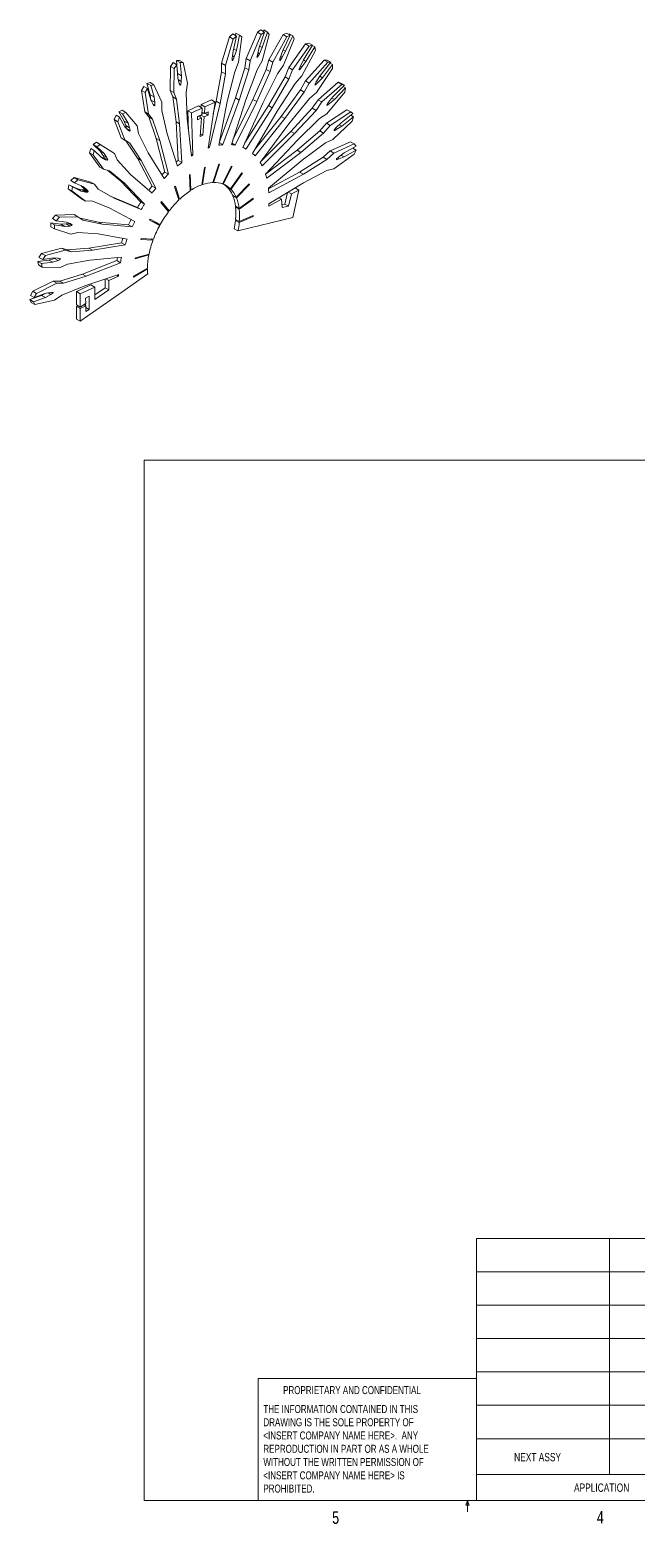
# Model space of a CAD drawing. Header units: inches. Extents: x -0.5 to 11.9, y 0.2 to 11.4.
# Drawn here: x -0.53 to 4.03, y 0.22 to 11.42 of the extents above; entities that cross this region are included whole.
import ezdxf

# ---------------------------------------------------------------- set-up
doc = ezdxf.new("R2010")
doc.units = ezdxf.units.IN
doc.header["$MEASUREMENT"] = 0
doc.styles.add('SLDTEXTSTYLE0', font='TXT', dxfattribs={"width": 0.75})

# ---------------------------------------------------------------- blocks, each defined once
blk = doc.blocks.new('SW_NOTE_2')
at = {"color": 0, "linetype": 'Continuous', "lineweight": 0, "char_height": 0.06, "attachment_point": 1, "style": 'SLDTEXTSTYLE0'}
for s, insert in [('THE INFORMATION CONTAINED IN THIS', (0, 0.077)), ('DRAWING IS THE SOLE PROPERTY OF', (0, -0.022)), ('<INSERT COMPANY NAME HERE>.  ANY', (0, -0.121)), ('REPRODUCTION IN PART OR AS A WHOLE', (0, -0.221)), ('WITHOUT THE WRITTEN PERMISSION OF', (0, -0.32)), ('<INSERT COMPANY NAME HERE> IS', (0, -0.42)), ('PROHIBITED.', (0, -0.519))]:
    blk.add_mtext(s, dxfattribs=dict(at, insert=insert))

msp = doc.modelspace()

# ---------------------------------------------------------------- linework, layer by layer
at = {"color": 7, "linetype": 'Continuous', "lineweight": 15}
for p, q in [((0.969, 11.364), (0.91, 11.166)), ((0.997, 11.348), (0.938, 11.15)), ((0.993, 11.386), (0.969, 11.364)), ((0.997, 11.348), (0.969, 11.364)), ((1.021, 11.37), (0.993, 11.386)), ((0.996, 11.256), (1.021, 11.37)), ((1.021, 11.37), (0.997, 11.348)), ((1.017, 11.392), (1.013, 11.375)), ((1.045, 11.376), (1.017, 11.392)), ((1.045, 11.376), (1.021, 11.262)), ((1.037, 11.174), (1.062, 11.364)), ((1.062, 11.364), (1.045, 11.376)), ((1.179, 11.399), (1.095, 11.201)), ((1.207, 11.383), (1.123, 11.185)), ((1.204, 11.416), (1.179, 11.399)), ((1.207, 11.383), (1.179, 11.399)), ((1.191, 11.284), (1.232, 11.4)), ((1.232, 11.4), (1.204, 11.416)), ((1.232, 11.4), (1.207, 11.383)), ((1.254, 11.4), (1.214, 11.284)), ((1.214, 11.185), (1.267, 11.383)), ((1.226, 11.416), (1.222, 11.406)), ((1.254, 11.4), (1.226, 11.416)), ((1.267, 11.383), (1.254, 11.4)), ((1.371, 11.381), (1.265, 11.191)), ((1.399, 11.365), (1.293, 11.175)), ((1.369, 11.263), (1.424, 11.377)), ((1.396, 11.393), (1.371, 11.381)), ((1.399, 11.365), (1.371, 11.381)), ((1.374, 11.151), (1.453, 11.349)), ((1.444, 11.371), (1.39, 11.257)), ((1.424, 11.377), (1.396, 11.393)), ((1.424, 11.377), (1.399, 11.365)), ((1.416, 11.387), (1.414, 11.383)), ((1.444, 11.371), (1.416, 11.387)), ((1.453, 11.349), (1.444, 11.371)), ((1.564, 11.317), (1.54, 11.311)), ((1.592, 11.301), (1.564, 11.317)), ((0.99, 11.204), (0.996, 11.256)), ((0.99, 11.187), (0.99, 11.204)), ((1.005, 11.214), (0.992, 11.222)), ((1.005, 11.214), (0.995, 11.188)), ((1.021, 11.262), (1, 11.274)), ((1.021, 11.262), (1.005, 11.214)), ((1.095, 11.201), (1.085, 11.133)), ((1.123, 11.185), (1.095, 11.201)), ((1.175, 11.211), (1.178, 11.23)), ((1.18, 11.211), (1.175, 11.214)), ((1.18, 11.211), (1.175, 11.211)), ((1.178, 11.23), (1.191, 11.284)), ((1.193, 11.237), (1.18, 11.211)), ((1.193, 11.237), (1.181, 11.244)), ((1.214, 11.284), (1.193, 11.237)), ((1.214, 11.284), (1.195, 11.295)), ((1.343, 11.189), (1.349, 11.208)), ((1.363, 11.212), (1.348, 11.187)), ((1.349, 11.208), (1.369, 11.263)), ((1.363, 11.212), (1.353, 11.218)), ((1.39, 11.257), (1.363, 11.212)), ((1.39, 11.257), (1.371, 11.267)), ((1.54, 11.311), (1.415, 11.134)), ((1.567, 11.294), (1.442, 11.118)), ((1.511, 11.071), (1.613, 11.263)), ((1.525, 11.192), (1.592, 11.301)), ((1.567, 11.294), (1.54, 11.311)), ((1.608, 11.289), (1.542, 11.18)), ((1.592, 11.301), (1.567, 11.294)), ((1.608, 11.289), (1.591, 11.299)), ((1.613, 11.263), (1.608, 11.289)), ((0.527, 11.142), (0.524, 10.962)), ((0.547, 11.171), (0.527, 11.142)), ((0.555, 11.126), (0.527, 11.142)), ((0.575, 11.155), (0.547, 11.171)), ((0.555, 11.126), (0.552, 10.946)), ((0.575, 11.155), (0.555, 11.126)), ((0.599, 11.172), (0.571, 11.188)), ((0.571, 11.188), (0.574, 11.155)), ((0.594, 11.188), (0.571, 11.188)), ((0.582, 11.056), (0.575, 11.155)), ((0.577, 11.131), (0.58, 11.089)), ((0.608, 11.073), (0.58, 11.089)), ((0.58, 11.089), (0.58, 11.085)), ((0.622, 11.172), (0.594, 11.188)), ((0.599, 11.172), (0.608, 11.073)), ((0.622, 11.172), (0.599, 11.172)), ((0.653, 11.016), (0.622, 11.172)), ((0.91, 11.102), (0.87, 10.881)), ((0.938, 11.15), (0.91, 11.166)), ((0.91, 11.166), (0.91, 11.102)), ((0.938, 11.086), (0.91, 11.102)), ((0.938, 11.15), (0.938, 11.086)), ((0.952, 10.879), (1.008, 11.103)), ((0.995, 11.188), (0.99, 11.191)), ((0.995, 11.188), (0.99, 11.187)), ((1.008, 11.103), (1.037, 11.174)), ((1.085, 11.133), (1.013, 10.907)), ((1.113, 11.117), (1.041, 10.89)), ((1.113, 11.117), (1.085, 11.133)), ((1.092, 10.891), (1.177, 11.117)), ((1.123, 11.185), (1.113, 11.117)), ((1.245, 11.12), (1.145, 10.895)), ((1.273, 11.104), (1.173, 10.879)), ((1.177, 11.117), (1.214, 11.185)), ((1.265, 11.191), (1.245, 11.12)), ((1.273, 11.104), (1.245, 11.12)), ((1.293, 11.175), (1.265, 11.191)), ((1.293, 11.175), (1.273, 11.104)), ((1.33, 11.087), (1.374, 11.151)), ((1.348, 11.187), (1.343, 11.189)), ((1.348, 11.187), (1.344, 11.19)), ((1.415, 11.134), (1.386, 11.064)), ((1.442, 11.118), (1.414, 11.048)), ((1.442, 11.118), (1.415, 11.134)), ((1.49, 11.12), (1.498, 11.139)), ((1.493, 11.117), (1.49, 11.12)), ((1.511, 11.139), (1.493, 11.117)), ((1.498, 11.139), (1.525, 11.192)), ((1.511, 11.139), (1.501, 11.145)), ((1.542, 11.18), (1.511, 11.139)), ((1.542, 11.18), (1.524, 11.191)), ((1.679, 11.19), (1.539, 11.034)), ((1.706, 11.174), (1.567, 11.018)), ((1.621, 10.948), (1.742, 11.128)), ((1.652, 11.076), (1.729, 11.174)), ((1.742, 11.158), (1.666, 11.058)), ((1.706, 11.174), (1.679, 11.19)), ((1.701, 11.19), (1.679, 11.19)), ((1.729, 11.174), (1.701, 11.19)), ((1.729, 11.174), (1.706, 11.174)), ((1.742, 11.158), (1.724, 11.168)), ((1.742, 11.128), (1.742, 11.158)), ((0.326, 10.993), (0.309, 10.962)), ((0.354, 10.977), (0.326, 10.993)), ((0.354, 10.977), (0.337, 10.946)), ((0.374, 11.021), (0.35, 11.015)), ((0.378, 10.999), (0.35, 11.015)), ((0.35, 11.015), (0.375, 10.93)), ((0.378, 10.891), (0.354, 10.977)), ((0.402, 11.005), (0.374, 11.021)), ((0.402, 11.005), (0.378, 10.999)), ((0.378, 10.999), (0.403, 10.914)), ((0.461, 10.874), (0.402, 11.005)), ((0.592, 11.014), (0.582, 11.056)), ((0.606, 11.03), (0.586, 11.041)), ((0.598, 11.001), (0.592, 11.014)), ((0.603, 11.004), (0.594, 11.01)), ((0.603, 11.004), (0.598, 11.001)), ((0.606, 11.03), (0.603, 11.004)), ((0.608, 11.073), (0.606, 11.03)), ((0.643, 10.947), (0.653, 11.016)), ((0.938, 11.086), (0.898, 10.865)), ((1.218, 10.866), (1.33, 11.087)), ((1.386, 11.064), (1.261, 10.849)), ((1.414, 11.048), (1.289, 10.832)), ((1.327, 10.806), (1.462, 11.014)), ((1.414, 11.048), (1.386, 11.064)), ((1.462, 11.014), (1.511, 11.071)), ((1.539, 11.034), (1.502, 10.966)), ((1.567, 11.018), (1.53, 10.949)), ((1.567, 11.018), (1.539, 11.034)), ((1.61, 11.007), (1.62, 11.026)), ((1.612, 11.003), (1.61, 11.007)), ((1.632, 11.022), (1.612, 11.003)), ((1.62, 11.026), (1.652, 11.076)), ((1.632, 11.022), (1.621, 11.028)), ((1.666, 11.058), (1.632, 11.022)), ((1.783, 11.024), (1.634, 10.893)), ((1.666, 11.058), (1.647, 11.069)), ((1.811, 11.008), (1.662, 10.877)), ((1.747, 10.917), (1.831, 11.002)), ((1.84, 10.981), (1.756, 10.894)), ((1.811, 11.008), (1.783, 11.024)), ((1.803, 11.018), (1.783, 11.024)), ((1.831, 11.002), (1.803, 11.018)), ((1.831, 11.002), (1.811, 11.008)), ((1.84, 10.981), (1.821, 10.992)), ((1.835, 10.949), (1.84, 10.981)), ((0.337, 10.946), (0.309, 10.962)), ((0.309, 10.962), (0.335, 10.801)), ((0.337, 10.946), (0.362, 10.785)), ((0.403, 10.914), (0.375, 10.93)), ((0.375, 10.93), (0.38, 10.89)), ((0.396, 10.857), (0.378, 10.891)), ((0.408, 10.874), (0.38, 10.89)), ((0.38, 10.89), (0.38, 10.887)), ((0.403, 10.914), (0.408, 10.874)), ((0.408, 10.874), (0.409, 10.851)), ((0.461, 10.811), (0.461, 10.874)), ((0.552, 10.946), (0.524, 10.962)), ((0.524, 10.962), (0.544, 10.914)), ((0.571, 10.898), (0.544, 10.914)), ((0.544, 10.914), (0.568, 10.727)), ((0.552, 10.946), (0.571, 10.898)), ((0.571, 10.898), (0.595, 10.711)), ((0.652, 10.75), (0.643, 10.947)), ((0.833, 10.891), (0.757, 10.856)), ((0.861, 10.875), (0.785, 10.84)), ((0.808, 10.531), (0.861, 10.875)), ((0.898, 10.865), (0.82, 10.535)), ((0.861, 10.875), (0.833, 10.891)), ((0.87, 10.881), (0.847, 10.786)), ((0.898, 10.865), (0.87, 10.881)), ((0.888, 10.552), (0.952, 10.879)), ((1.013, 10.907), (0.893, 10.578)), ((1.041, 10.89), (0.919, 10.556)), ((0.983, 10.556), (1.092, 10.891)), ((1.145, 10.895), (0.994, 10.591)), ((1.173, 10.879), (1.011, 10.552)), ((1.041, 10.89), (1.013, 10.907)), ((1.068, 10.535), (1.218, 10.866)), ((1.173, 10.879), (1.145, 10.895)), ((1.502, 10.966), (1.357, 10.767)), ((1.53, 10.949), (1.385, 10.751)), ((1.415, 10.713), (1.568, 10.901)), ((1.53, 10.949), (1.502, 10.966)), ((1.568, 10.901), (1.621, 10.948)), ((1.634, 10.893), (1.59, 10.829)), ((1.662, 10.877), (1.618, 10.813)), ((1.662, 10.877), (1.634, 10.893)), ((1.698, 10.854), (1.71, 10.871)), ((1.699, 10.788), (1.835, 10.949)), ((1.71, 10.871), (1.747, 10.917)), ((1.72, 10.864), (1.71, 10.87)), ((1.756, 10.894), (1.72, 10.864)), ((1.756, 10.894), (1.738, 10.905)), ((0.118, 10.777), (0.104, 10.744)), ((0.145, 10.761), (0.118, 10.777)), ((0.145, 10.761), (0.132, 10.728)), ((0.165, 10.814), (0.14, 10.802)), ((0.167, 10.786), (0.14, 10.802)), ((0.14, 10.802), (0.18, 10.733)), ((0.185, 10.69), (0.145, 10.761)), ((0.192, 10.798), (0.165, 10.814)), ((0.192, 10.798), (0.167, 10.786)), ((0.167, 10.786), (0.208, 10.717)), ((0.276, 10.697), (0.192, 10.798)), ((0.362, 10.785), (0.335, 10.801)), ((0.335, 10.801), (0.364, 10.764)), ((0.362, 10.785), (0.391, 10.748)), ((0.391, 10.748), (0.364, 10.764)), ((0.364, 10.764), (0.419, 10.603)), ((0.409, 10.851), (0.394, 10.859)), ((0.404, 10.846), (0.396, 10.857)), ((0.409, 10.851), (0.404, 10.846)), ((0.501, 10.637), (0.461, 10.811)), ((0.736, 10.846), (0.657, 10.81)), ((0.685, 10.794), (0.657, 10.81)), ((0.657, 10.81), (0.662, 10.654)), ((0.764, 10.83), (0.685, 10.794)), ((0.685, 10.794), (0.695, 10.478)), ((0.73, 10.767), (0.761, 10.78)), ((0.73, 10.743), (0.73, 10.767)), ((0.758, 10.756), (0.73, 10.743)), ((0.758, 10.756), (0.735, 10.769)), ((0.736, 10.846), (0.764, 10.83)), ((0.748, 10.617), (0.758, 10.756)), ((0.749, 10.761), (0.751, 10.776)), ((0.755, 10.835), (0.757, 10.856)), ((0.779, 10.764), (0.755, 10.778)), ((0.785, 10.84), (0.757, 10.856)), ((0.761, 10.78), (0.764, 10.83)), ((0.761, 10.785), (0.776, 10.791)), ((0.781, 10.789), (0.762, 10.799)), ((0.779, 10.764), (0.769, 10.626)), ((0.809, 10.778), (0.779, 10.764)), ((0.785, 10.84), (0.781, 10.789)), ((0.781, 10.789), (0.809, 10.801)), ((0.809, 10.778), (0.786, 10.791)), ((0.809, 10.801), (0.809, 10.778)), ((1.261, 10.849), (1.084, 10.57)), ((1.289, 10.832), (1.093, 10.524)), ((1.141, 10.491), (1.327, 10.806)), ((1.357, 10.767), (1.157, 10.518)), ((1.289, 10.832), (1.261, 10.849)), ((1.385, 10.751), (1.357, 10.767)), ((1.59, 10.829), (1.429, 10.655)), ((1.618, 10.813), (1.457, 10.639)), ((1.618, 10.813), (1.59, 10.829)), ((1.644, 10.751), (1.699, 10.788)), ((1.85, 10.817), (1.696, 10.716)), ((1.7, 10.849), (1.698, 10.854)), ((1.72, 10.864), (1.7, 10.849)), ((1.878, 10.801), (1.724, 10.7)), ((1.806, 10.72), (1.895, 10.79)), ((1.9, 10.765), (1.811, 10.694)), ((1.878, 10.801), (1.85, 10.817)), ((1.895, 10.79), (1.878, 10.801)), ((1.9, 10.765), (1.878, 10.777)), ((1.89, 10.732), (1.9, 10.765)), ((0.132, 10.728), (0.104, 10.744)), ((0.104, 10.744), (0.157, 10.607)), ((0.132, 10.728), (0.185, 10.591)), ((0.208, 10.717), (0.18, 10.733)), ((0.18, 10.733), (0.191, 10.699)), ((0.209, 10.664), (0.185, 10.69)), ((0.219, 10.683), (0.191, 10.699)), ((0.191, 10.699), (0.196, 10.678)), ((0.224, 10.662), (0.196, 10.678)), ((0.196, 10.678), (0.196, 10.678)), ((0.208, 10.717), (0.219, 10.683)), ((0.219, 10.657), (0.209, 10.664)), ((0.219, 10.683), (0.224, 10.662)), ((0.224, 10.662), (0.219, 10.657)), ((0.286, 10.64), (0.276, 10.697)), ((0.391, 10.748), (0.447, 10.587)), ((0.595, 10.711), (0.568, 10.727)), ((0.568, 10.727), (0.584, 10.438)), ((0.595, 10.711), (0.612, 10.422)), ((0.683, 10.471), (0.652, 10.75)), ((1.385, 10.751), (1.161, 10.472)), ((1.198, 10.423), (1.415, 10.713)), ((1.429, 10.655), (1.208, 10.436)), ((1.457, 10.639), (1.429, 10.655)), ((1.647, 10.659), (1.476, 10.515)), ((1.478, 10.59), (1.644, 10.751)), ((1.675, 10.643), (1.504, 10.498)), ((1.696, 10.716), (1.647, 10.659)), ((1.675, 10.643), (1.647, 10.659)), ((1.724, 10.7), (1.675, 10.643)), ((1.724, 10.7), (1.696, 10.716)), ((1.743, 10.595), (1.89, 10.732)), ((1.753, 10.666), (1.766, 10.681)), ((1.754, 10.66), (1.753, 10.666)), ((1.774, 10.671), (1.754, 10.66)), ((1.774, 10.671), (1.763, 10.678)), ((1.766, 10.681), (1.806, 10.72)), ((1.811, 10.694), (1.774, 10.671)), ((1.811, 10.694), (1.791, 10.705)), ((-0.028, 10.574), (-0.053, 10.556)), ((-0.025, 10.54), (-0.053, 10.556)), ((-0.053, 10.556), (0.002, 10.506)), ((0, 10.557), (-0.028, 10.574)), ((0, 10.557), (-0.025, 10.54)), ((-0.025, 10.54), (0.03, 10.49)), ((0.106, 10.49), (0, 10.557)), ((0.185, 10.591), (0.157, 10.607)), ((0.157, 10.607), (0.194, 10.582)), ((0.185, 10.591), (0.222, 10.566)), ((0.222, 10.566), (0.194, 10.582)), ((0.194, 10.582), (0.279, 10.454)), ((0.222, 10.566), (0.307, 10.438)), ((0.358, 10.496), (0.286, 10.64)), ((0.447, 10.587), (0.419, 10.603)), ((0.419, 10.603), (0.483, 10.35)), ((0.447, 10.587), (0.511, 10.334)), ((0.579, 10.396), (0.501, 10.637)), ((0.769, 10.626), (0.748, 10.617)), ((0.769, 10.626), (0.749, 10.637)), ((0.81, 10.541), (0.82, 10.535)), ((0.892, 10.571), (0.919, 10.556)), ((0.987, 10.566), (1.011, 10.552)), ((1.069, 10.537), (1.093, 10.524)), ((1.457, 10.639), (1.213, 10.398)), ((1.239, 10.336), (1.478, 10.59)), ((1.514, 10.44), (1.688, 10.569)), ((1.688, 10.569), (1.743, 10.595)), ((1.877, 10.578), (1.724, 10.51)), ((1.905, 10.562), (1.751, 10.493)), ((1.828, 10.494), (1.918, 10.545)), ((1.905, 10.562), (1.877, 10.578)), ((1.918, 10.516), (1.893, 10.531)), ((1.918, 10.545), (1.905, 10.562)), ((-0.072, 10.528), (-0.081, 10.496)), ((-0.054, 10.48), (-0.081, 10.496)), ((-0.081, 10.496), (-0.003, 10.388)), ((-0.045, 10.512), (-0.072, 10.528)), ((-0.045, 10.512), (-0.054, 10.48)), ((-0.054, 10.48), (0.025, 10.372)), ((0.009, 10.459), (-0.045, 10.512)), ((0.03, 10.49), (0.002, 10.506)), ((0.002, 10.506), (0.019, 10.478)), ((0.011, 10.459), (0.008, 10.461)), ((0.039, 10.443), (0.009, 10.459)), ((0.039, 10.443), (0.011, 10.459)), ((0.024, 10.455), (0.011, 10.459)), ((0.047, 10.462), (0.019, 10.478)), ((0.019, 10.478), (0.028, 10.461)), ((0.028, 10.461), (0.024, 10.455)), ((0.051, 10.439), (0.024, 10.455)), ((0.056, 10.445), (0.028, 10.461)), ((0.03, 10.49), (0.047, 10.462)), ((0.051, 10.439), (0.039, 10.443)), ((0.047, 10.462), (0.056, 10.445)), ((0.056, 10.445), (0.051, 10.439)), ((0.126, 10.442), (0.106, 10.49)), ((0.226, 10.332), (0.126, 10.442)), ((0.307, 10.438), (0.279, 10.454)), ((0.279, 10.454), (0.388, 10.245)), ((0.307, 10.438), (0.416, 10.229)), ((0.48, 10.302), (0.358, 10.496)), ((0.584, 10.438), (0.612, 10.422)), ((0.695, 10.478), (0.681, 10.486)), ((1.476, 10.515), (1.239, 10.335)), ((1.504, 10.498), (1.248, 10.304)), ((1.261, 10.231), (1.514, 10.44)), ((1.504, 10.498), (1.476, 10.515)), ((1.671, 10.462), (1.495, 10.351)), ((1.699, 10.446), (1.523, 10.335)), ((1.724, 10.51), (1.671, 10.462)), ((1.699, 10.446), (1.671, 10.462)), ((1.751, 10.493), (1.699, 10.446)), ((1.751, 10.493), (1.724, 10.51)), ((1.751, 10.375), (1.905, 10.484)), ((1.771, 10.449), (1.786, 10.462)), ((1.771, 10.443), (1.771, 10.449)), ((1.792, 10.449), (1.771, 10.443)), ((1.792, 10.449), (1.779, 10.456)), ((1.786, 10.462), (1.828, 10.494)), ((1.828, 10.464), (1.792, 10.449)), ((1.828, 10.464), (1.805, 10.477)), ((1.918, 10.516), (1.828, 10.464)), ((1.905, 10.484), (1.918, 10.516)), ((-0.196, 10.309), (-0.221, 10.287)), ((-0.168, 10.292), (-0.196, 10.309)), ((-0.071, 10.276), (-0.196, 10.309)), ((0.025, 10.372), (-0.003, 10.388)), ((0.025, 10.372), (0.069, 10.359)), ((0.056, 10.362), (0.153, 10.283)), ((0.069, 10.359), (0.181, 10.267)), ((0.388, 10.192), (0.226, 10.332)), ((0.483, 10.35), (0.511, 10.334)), ((0.674, 10.332), (0.668, 10.328)), ((0.668, 10.328), (0.674, 10.21)), ((0.68, 10.214), (0.674, 10.332)), ((0.781, 10.386), (0.761, 10.255)), ((0.767, 10.257), (0.786, 10.388)), ((0.786, 10.388), (0.781, 10.386)), ((0.888, 10.409), (0.843, 10.273)), ((0.849, 10.273), (0.894, 10.409)), ((0.894, 10.409), (0.888, 10.409)), ((0.984, 10.395), (0.917, 10.262)), ((0.922, 10.261), (0.989, 10.393)), ((1.062, 10.345), (0.977, 10.225)), ((0.98, 10.221), (1.066, 10.342)), ((0.989, 10.393), (0.984, 10.395)), ((1.066, 10.342), (1.061, 10.344)), ((1.066, 10.342), (1.062, 10.345)), ((1.495, 10.351), (1.262, 10.224)), ((1.523, 10.335), (1.264, 10.194)), ((1.523, 10.335), (1.495, 10.351)), ((1.523, 10.27), (1.699, 10.362)), ((1.699, 10.362), (1.751, 10.375)), ((-0.237, 10.256), (-0.242, 10.225)), ((-0.214, 10.209), (-0.242, 10.225)), ((-0.242, 10.225), (-0.14, 10.149)), ((-0.209, 10.24), (-0.237, 10.256)), ((-0.171, 10.224), (-0.237, 10.256)), ((-0.193, 10.271), (-0.221, 10.287)), ((-0.209, 10.24), (-0.214, 10.209)), ((-0.214, 10.209), (-0.112, 10.133)), ((-0.143, 10.207), (-0.209, 10.24)), ((-0.168, 10.292), (-0.193, 10.271)), ((-0.193, 10.271), (-0.126, 10.24)), ((-0.143, 10.207), (-0.171, 10.224)), ((-0.136, 10.217), (-0.171, 10.224)), ((-0.043, 10.26), (-0.168, 10.292)), ((-0.145, 10.249), (-0.13, 10.236)), ((-0.108, 10.201), (-0.143, 10.207)), ((-0.108, 10.201), (-0.136, 10.217)), ((-0.122, 10.217), (-0.136, 10.217)), ((-0.103, 10.22), (-0.13, 10.236)), ((-0.13, 10.236), (-0.119, 10.223)), ((-0.126, 10.24), (-0.103, 10.22)), ((-0.119, 10.223), (-0.122, 10.217)), ((-0.094, 10.201), (-0.122, 10.217)), ((-0.091, 10.207), (-0.119, 10.223)), ((-0.094, 10.201), (-0.108, 10.201)), ((-0.103, 10.22), (-0.091, 10.207)), ((-0.091, 10.207), (-0.094, 10.201)), ((-0.043, 10.26), (-0.071, 10.276)), ((-0.015, 10.223), (-0.043, 10.26)), ((0.11, 10.152), (-0.015, 10.223)), ((0.082, 10.168), (-0.015, 10.223)), ((0.181, 10.267), (0.153, 10.283)), ((0.153, 10.283), (0.303, 10.126)), ((0.181, 10.267), (0.331, 10.11)), ((0.388, 10.245), (0.416, 10.229)), ((0.563, 10.244), (0.557, 10.239)), ((0.557, 10.239), (0.59, 10.142)), ((0.595, 10.147), (0.563, 10.244)), ((0.68, 10.214), (0.674, 10.218)), ((0.767, 10.257), (0.762, 10.26)), ((0.849, 10.273), (0.844, 10.275)), ((0.922, 10.261), (0.917, 10.263)), ((0.949, 10.241), (0.977, 10.225)), ((0.952, 10.237), (0.953, 10.238)), ((0.98, 10.221), (0.952, 10.237)), ((1.117, 10.263), (1.019, 10.162)), ((1.021, 10.157), (1.119, 10.258)), ((1.119, 10.258), (1.115, 10.261)), ((1.119, 10.258), (1.117, 10.263)), ((1.264, 10.112), (1.523, 10.27)), ((1.384, 10.11), (1.404, 10.198)), ((1.434, 10.187), (1.41, 10.201)), ((1.488, 10.216), (1.434, 10.187)), ((1.444, 10.011), (1.488, 10.216)), ((1.461, 10.232), (1.488, 10.216)), ((-0.112, 10.133), (-0.14, 10.149)), ((-0.112, 10.133), (-0.063, 10.134)), ((-0.063, 10.134), (0.072, 10.081)), ((0.072, 10.081), (0.258, 9.981)), ((0.11, 10.152), (0.082, 10.168)), ((0.279, 10.086), (0.082, 10.168)), ((0.306, 10.07), (0.11, 10.152)), ((0.306, 10.07), (0.279, 10.086)), ((0.303, 10.126), (0.331, 10.11)), ((0.46, 10.13), (0.455, 10.123)), ((0.455, 10.123), (0.512, 10.053)), ((0.517, 10.06), (0.46, 10.13)), ((0.595, 10.147), (0.586, 10.152)), ((0.991, 10.178), (1.019, 10.162)), ((0.994, 10.173), (0.996, 10.176)), ((1.021, 10.157), (0.994, 10.173)), ((1.014, 10.095), (1.042, 10.078)), ((1.014, 10.088), (1.019, 10.091)), ((1.042, 10.072), (1.014, 10.088)), ((1.146, 10.154), (1.042, 10.078)), ((1.042, 10.072), (1.147, 10.148)), ((1.147, 10.148), (1.142, 10.151)), ((1.147, 10.148), (1.146, 10.154)), ((1.359, 10.147), (1.263, 10.095)), ((1.34, 10.158), (1.359, 10.147)), ((1.363, 10.084), (1.359, 10.147)), ((1.362, 10.106), (1.384, 10.11)), ((1.412, 10.094), (1.363, 10.084)), ((1.412, 10.094), (1.384, 10.11)), ((1.434, 10.187), (1.412, 10.094)), ((-0.343, 9.954), (-0.371, 9.97)), ((-0.371, 9.97), (-0.371, 9.941)), ((-0.295, 9.959), (-0.371, 9.97)), ((-0.335, 10.028), (-0.358, 10.002)), ((-0.33, 9.986), (-0.358, 10.002)), ((-0.196, 10.032), (-0.335, 10.028)), ((-0.307, 10.012), (-0.335, 10.028)), ((-0.307, 10.012), (-0.33, 9.986)), ((-0.33, 9.986), (-0.253, 9.976)), ((-0.168, 10.016), (-0.307, 10.012)), ((-0.253, 9.976), (-0.225, 9.964)), ((-0.239, 9.97), (-0.241, 9.965)), ((-0.168, 10.016), (-0.196, 10.032)), ((-0.131, 9.99), (-0.168, 10.016)), ((-0.014, 9.976), (-0.152, 10.005)), ((0.014, 9.96), (-0.131, 9.99)), ((0.014, 9.96), (-0.014, 9.976)), ((0.211, 9.955), (-0.014, 9.976)), ((0.373, 9.997), (0.369, 9.99)), ((0.369, 9.99), (0.446, 9.951)), ((0.37, 9.991), (0.418, 9.967)), ((0.45, 9.958), (0.373, 9.997)), ((0.517, 10.06), (0.497, 10.071)), ((1.014, 9.988), (1.021, 9.991)), ((1.042, 9.972), (1.014, 9.988)), ((1.015, 9.995), (1.042, 9.979)), ((1.031, 9.909), (1.444, 10.011)), ((1.147, 10.024), (1.042, 9.979)), ((1.042, 9.972), (1.146, 10.017)), ((1.146, 10.017), (1.139, 10.021)), ((1.146, 10.017), (1.147, 10.024)), ((-0.343, 9.925), (-0.371, 9.941)), ((-0.343, 9.954), (-0.343, 9.925)), ((-0.267, 9.943), (-0.343, 9.954)), ((-0.343, 9.925), (-0.222, 9.885)), ((-0.256, 9.962), (-0.295, 9.959)), ((-0.267, 9.943), (-0.295, 9.959)), ((-0.228, 9.946), (-0.267, 9.943)), ((-0.241, 9.965), (-0.256, 9.962)), ((-0.228, 9.946), (-0.256, 9.962)), ((-0.213, 9.949), (-0.241, 9.965)), ((-0.213, 9.949), (-0.228, 9.946)), ((-0.225, 9.964), (-0.211, 9.956)), ((-0.222, 9.885), (-0.169, 9.898)), ((-0.211, 9.956), (-0.213, 9.949)), ((-0.169, 9.898), (-0.016, 9.887)), ((-0.016, 9.887), (0.201, 9.847)), ((0.238, 9.939), (0.014, 9.96)), ((0.238, 9.939), (0.211, 9.955)), ((0.418, 9.967), (0.446, 9.951)), ((1.004, 9.925), (1.031, 9.909)), ((-0.291, 9.781), (-0.44, 9.741)), ((-0.263, 9.765), (-0.412, 9.724)), ((-0.263, 9.765), (-0.291, 9.781)), ((-0.247, 9.768), (-0.291, 9.781)), ((-0.219, 9.752), (-0.263, 9.765)), ((-0.086, 9.78), (-0.247, 9.768)), ((-0.219, 9.752), (-0.247, 9.768)), ((-0.058, 9.764), (-0.219, 9.752)), ((0.158, 9.821), (-0.086, 9.78)), ((-0.058, 9.764), (-0.086, 9.78)), ((0.186, 9.805), (-0.058, 9.764)), ((0.186, 9.805), (0.158, 9.821)), ((0.306, 9.853), (0.303, 9.845)), ((0.303, 9.845), (0.395, 9.84)), ((0.398, 9.848), (0.306, 9.853)), ((0.38, 9.849), (0.395, 9.84)), ((-0.385, 9.69), (-0.469, 9.68)), ((-0.441, 9.664), (-0.469, 9.68)), ((-0.469, 9.68), (-0.464, 9.654)), ((-0.436, 9.638), (-0.464, 9.654)), ((-0.44, 9.741), (-0.46, 9.711)), ((-0.432, 9.695), (-0.46, 9.711)), ((-0.357, 9.674), (-0.441, 9.664)), ((-0.441, 9.664), (-0.436, 9.638)), ((-0.412, 9.724), (-0.44, 9.741)), ((-0.436, 9.638), (-0.3, 9.634)), ((-0.412, 9.724), (-0.432, 9.695)), ((-0.432, 9.695), (-0.348, 9.707)), ((-0.344, 9.703), (-0.385, 9.69)), ((-0.357, 9.674), (-0.385, 9.69)), ((-0.316, 9.687), (-0.357, 9.674)), ((-0.348, 9.707), (-0.316, 9.704)), ((-0.337, 9.706), (-0.344, 9.703)), ((-0.316, 9.687), (-0.344, 9.703)), ((-0.301, 9.694), (-0.319, 9.705)), ((-0.316, 9.704), (-0.299, 9.701)), ((-0.301, 9.694), (-0.316, 9.687)), ((-0.299, 9.701), (-0.301, 9.694)), ((-0.3, 9.634), (-0.245, 9.66)), ((-0.245, 9.66), (-0.079, 9.691)), ((0.123, 9.687), (-0.133, 9.586)), ((0.151, 9.671), (-0.105, 9.57)), ((-0.079, 9.691), (0.16, 9.713)), ((0.151, 9.671), (0.123, 9.687)), ((0.262, 9.7), (0.364, 9.729)), ((0.264, 9.708), (0.262, 9.7)), ((0.366, 9.736), (0.264, 9.708)), ((0.356, 9.734), (0.364, 9.729)), ((-0.353, 9.533), (-0.507, 9.457)), ((-0.325, 9.517), (-0.353, 9.533)), ((-0.304, 9.533), (-0.353, 9.533)), ((-0.133, 9.586), (-0.304, 9.533)), ((-0.276, 9.517), (-0.304, 9.533)), ((-0.105, 9.57), (-0.276, 9.517)), ((-0.105, 9.57), (-0.133, 9.586)), ((-0.115, 9.499), (0.138, 9.582)), ((0.037, 9.483), (0.037, 9.549)), ((0.065, 9.538), (0.042, 9.551)), ((0.137, 9.57), (0.065, 9.538)), ((0.065, 9.538), (0.065, 9.467)), ((0.137, 9.57), (0.124, 9.578)), ((0.356, 9.587), (0.137, 9.434)), ((0.354, 9.631), (0.249, 9.57)), ((0.249, 9.563), (0.354, 9.624)), ((0.249, 9.57), (0.249, 9.563)), ((0.348, 9.627), (0.354, 9.624)), ((-0.44, 9.426), (-0.528, 9.395)), ((-0.507, 9.457), (-0.524, 9.426)), ((-0.496, 9.41), (-0.524, 9.426)), ((-0.479, 9.441), (-0.507, 9.457)), ((-0.412, 9.41), (-0.501, 9.379)), ((-0.496, 9.41), (-0.407, 9.442)), ((-0.479, 9.441), (-0.496, 9.41)), ((-0.325, 9.517), (-0.479, 9.441)), ((-0.415, 9.44), (-0.44, 9.426)), ((-0.412, 9.41), (-0.44, 9.426)), ((-0.37, 9.433), (-0.412, 9.41)), ((-0.407, 9.442), (-0.373, 9.448)), ((-0.37, 9.433), (-0.391, 9.445)), ((-0.373, 9.448), (-0.354, 9.45)), ((-0.355, 9.443), (-0.37, 9.433)), ((-0.355, 9.443), (-0.365, 9.449)), ((-0.354, 9.45), (-0.355, 9.443)), ((-0.344, 9.39), (-0.289, 9.428)), ((-0.276, 9.517), (-0.325, 9.517)), ((-0.289, 9.428), (-0.115, 9.499)), ((-0.07, 9.505), (-0.179, 9.455)), ((-0.152, 9.439), (-0.179, 9.455)), ((-0.179, 9.455), (-0.179, 9.355)), ((-0.042, 9.489), (-0.152, 9.439)), ((-0.152, 9.439), (-0.152, 9.339)), ((-0.152, 9.232), (0.137, 9.434)), ((-0.112, 9.405), (-0.084, 9.421)), ((-0.084, 9.421), (-0.084, 9.32)), ((-0.07, 9.505), (-0.042, 9.489)), ((-0.042, 9.396), (-0.042, 9.489)), ((-0.042, 9.43), (0.037, 9.483)), ((0.065, 9.467), (-0.042, 9.396)), ((0.065, 9.467), (0.037, 9.483)), ((0.137, 9.434), (0.137, 9.434)), ((-0.501, 9.379), (-0.528, 9.395)), ((-0.528, 9.395), (-0.519, 9.373)), ((-0.491, 9.357), (-0.519, 9.373)), ((-0.501, 9.379), (-0.491, 9.357)), ((-0.491, 9.357), (-0.344, 9.39)), ((-0.152, 9.339), (-0.179, 9.355)), ((-0.179, 9.344), (-0.169, 9.349)), ((-0.179, 9.344), (-0.152, 9.328)), ((-0.179, 9.344), (-0.179, 9.248)), ((-0.152, 9.339), (-0.109, 9.366)), ((-0.109, 9.348), (-0.152, 9.328)), ((-0.152, 9.328), (-0.152, 9.232)), ((-0.109, 9.348), (-0.124, 9.357)), ((-0.109, 9.366), (-0.112, 9.405)), ((-0.112, 9.35), (-0.112, 9.365)), ((-0.109, 9.306), (-0.109, 9.348)), ((-0.084, 9.32), (-0.109, 9.335)), ((-0.084, 9.32), (-0.109, 9.306)), ((-0.152, 9.232), (-0.179, 9.248))]:
    msp.add_line(p, q, dxfattribs=at)
at = {"color": 7, "linetype": 'Continuous', "lineweight": 0}
for p, q in [((0.33, 8.192), (10.63, 8.192)), ((0.33, 8.192), (0.33, 0.392)), ((2.821, 2.356), (10.63, 2.356)), ((2.821, 0.392), (2.821, 2.356)), ((3.819, 2.356), (3.819, 0.588)), ((2.821, 2.106), (4.798, 2.106)), ((2.821, 1.856), (4.798, 1.856)), ((2.821, 1.606), (4.798, 1.606)), ((2.821, 1.356), (4.798, 1.356)), ((1.184, 0.392), (1.184, 1.306)), ((2.821, 1.306), (1.184, 1.306)), ((2.821, 1.106), (4.798, 1.106)), ((2.821, 0.856), (4.798, 0.856)), ((2.821, 0.588), (6.18, 0.588)), ((10.63, 0.392), (0.33, 0.392)), ((2.741, 0.357), (2.755, 0.392)), ((2.767, 0.357), (2.741, 0.357)), ((2.755, 0.392), (2.755, 0.307)), ((2.755, 0.392), (2.767, 0.357))]:
    msp.add_line(p, q, dxfattribs=at)
at = {"color": 7, "linetype": 'Continuous', "lineweight": 15}
for centre, radius, start, end in [((0.988, 10.019), 0.542, 108.0821, 109.3485), ((0.956, 10.15), 0.407, 95.223, 99.5824), ((0.955, 10.248), 0.31, 79.542, 84.776), ((0.965, 10.287), 0.268, 61.6936, 67.4516), ((1.158, 9.681), 0.95, 127.1842, 128.289), ((1.197, 9.651), 0.968, 127.1953, 129.644), ((1.088, 9.808), 0.777, 120.3714, 121.4239), ((0.956, 10.277), 0.282, 43.6294, 49.1965), ((0.901, 10.236), 0.352, 27.4567, 32.2658), ((1.295, 9.526), 1.157, 134.6116, 136.027), ((1.329, 9.504), 1.166, 134.6162, 136.7789), ((0.785, 10.188), 0.477, 14.0659, 17.9881), ((1.411, 9.424), 1.312, 141.267, 143.003), ((1.44, 9.407), 1.313, 141.2674, 143.2656), ((1.003, 9.718), 0.592, 123.7181, 133.5349), ((0.908, 9.864), 0.418, 110.6442, 123.0378), ((0.859, 9.999), 0.274, 93.2909, 109.7244), ((0.855, 10.085), 0.188, 70.6873, 91.8402), ((0.861, 10.108), 0.164, 45.4348, 68.5492), ((0.831, 10.121), 0.168, 45.5256, 54.3275), ((0.805, 10.098), 0.203, 23.3352, 43.4288), ((0.833, 10.082), 0.203, 23.3352, 43.4288), ((0.612, 10.158), 0.653, 3.2177, 6.4016), ((1.469, 9.383), 1.382, 147.5057, 149.436), ((1.497, 9.367), 1.382, 147.5057, 149.436), ((1.111, 9.604), 0.749, 134.1057, 142.4985), ((0.712, 10.059), 0.304, 6.7192, 22.048), ((0.558, 10.041), 0.459, 354.2344, 5.8772), ((0.74, 10.043), 0.304, 6.7192, 22.048), ((0.424, 10.157), 0.842, 355.7851, 356.9527), ((1.448, 9.393), 1.359, 153.6286, 155.5806), ((1.476, 9.377), 1.359, 153.6286, 155.5806), ((1.18, 9.55), 0.836, 143.0189, 150.8186), ((0.413, 10.054), 0.605, 347.6768, 353.7087), ((0.441, 10.038), 0.605, 347.6768, 353.7087), ((0.586, 10.025), 0.459, 354.2344, 5.8772), ((1.167, 9.556), 0.822, 151.3263, 159.2118), ((1.34, 9.436), 1.243, 160.415, 161.9879), ((1.373, 9.419), 1.248, 159.9189, 161.9854), ((1.064, 9.593), 0.713, 159.7412, 168.4129), ((1.163, 9.485), 1.059, 167.7183, 168.9781), ((1.202, 9.466), 1.071, 166.6831, 168.9716), ((0.901, 9.625), 0.547, 169.0054, 179.3624), ((1.017, 9.495), 0.884, 174.3061, 175.0733), ((0.775, 9.627), 0.421, 180.4341, 185.4466), ((0.136, 9.434), 0.000855, 4.7491, 6.5798)]:
    msp.add_arc(centre, radius, start, end, dxfattribs=at)

# ---------------------------------------------------------------- block references
at = {"color": 7, "linetype": 'Continuous', "lineweight": 0}
msp.add_blockref('SW_NOTE_2', (1.223, 1.031), dxfattribs=at)

# ---------------------------------------------------------------- texts
at = {"color": 7, "linetype": 'Continuous', "lineweight": 0, "attachment_point": 1, "style": 'SLDTEXTSTYLE0'}
for s, insert, char_height in [('PROPRIETARY AND CONFIDENTIAL', (1.371, 1.25), 0.06), ('NEXT ASSY', (3.104, 0.749), 0.0625), ('APPLICATION', (3.553, 0.52), 0.0625), ('5', (1.739, 0.311), 0.0938), ('4', (3.724, 0.314), 0.0938)]:
    msp.add_mtext(s, dxfattribs=dict(at, insert=insert, char_height=char_height))

doc.saveas('drawing.dxf')
